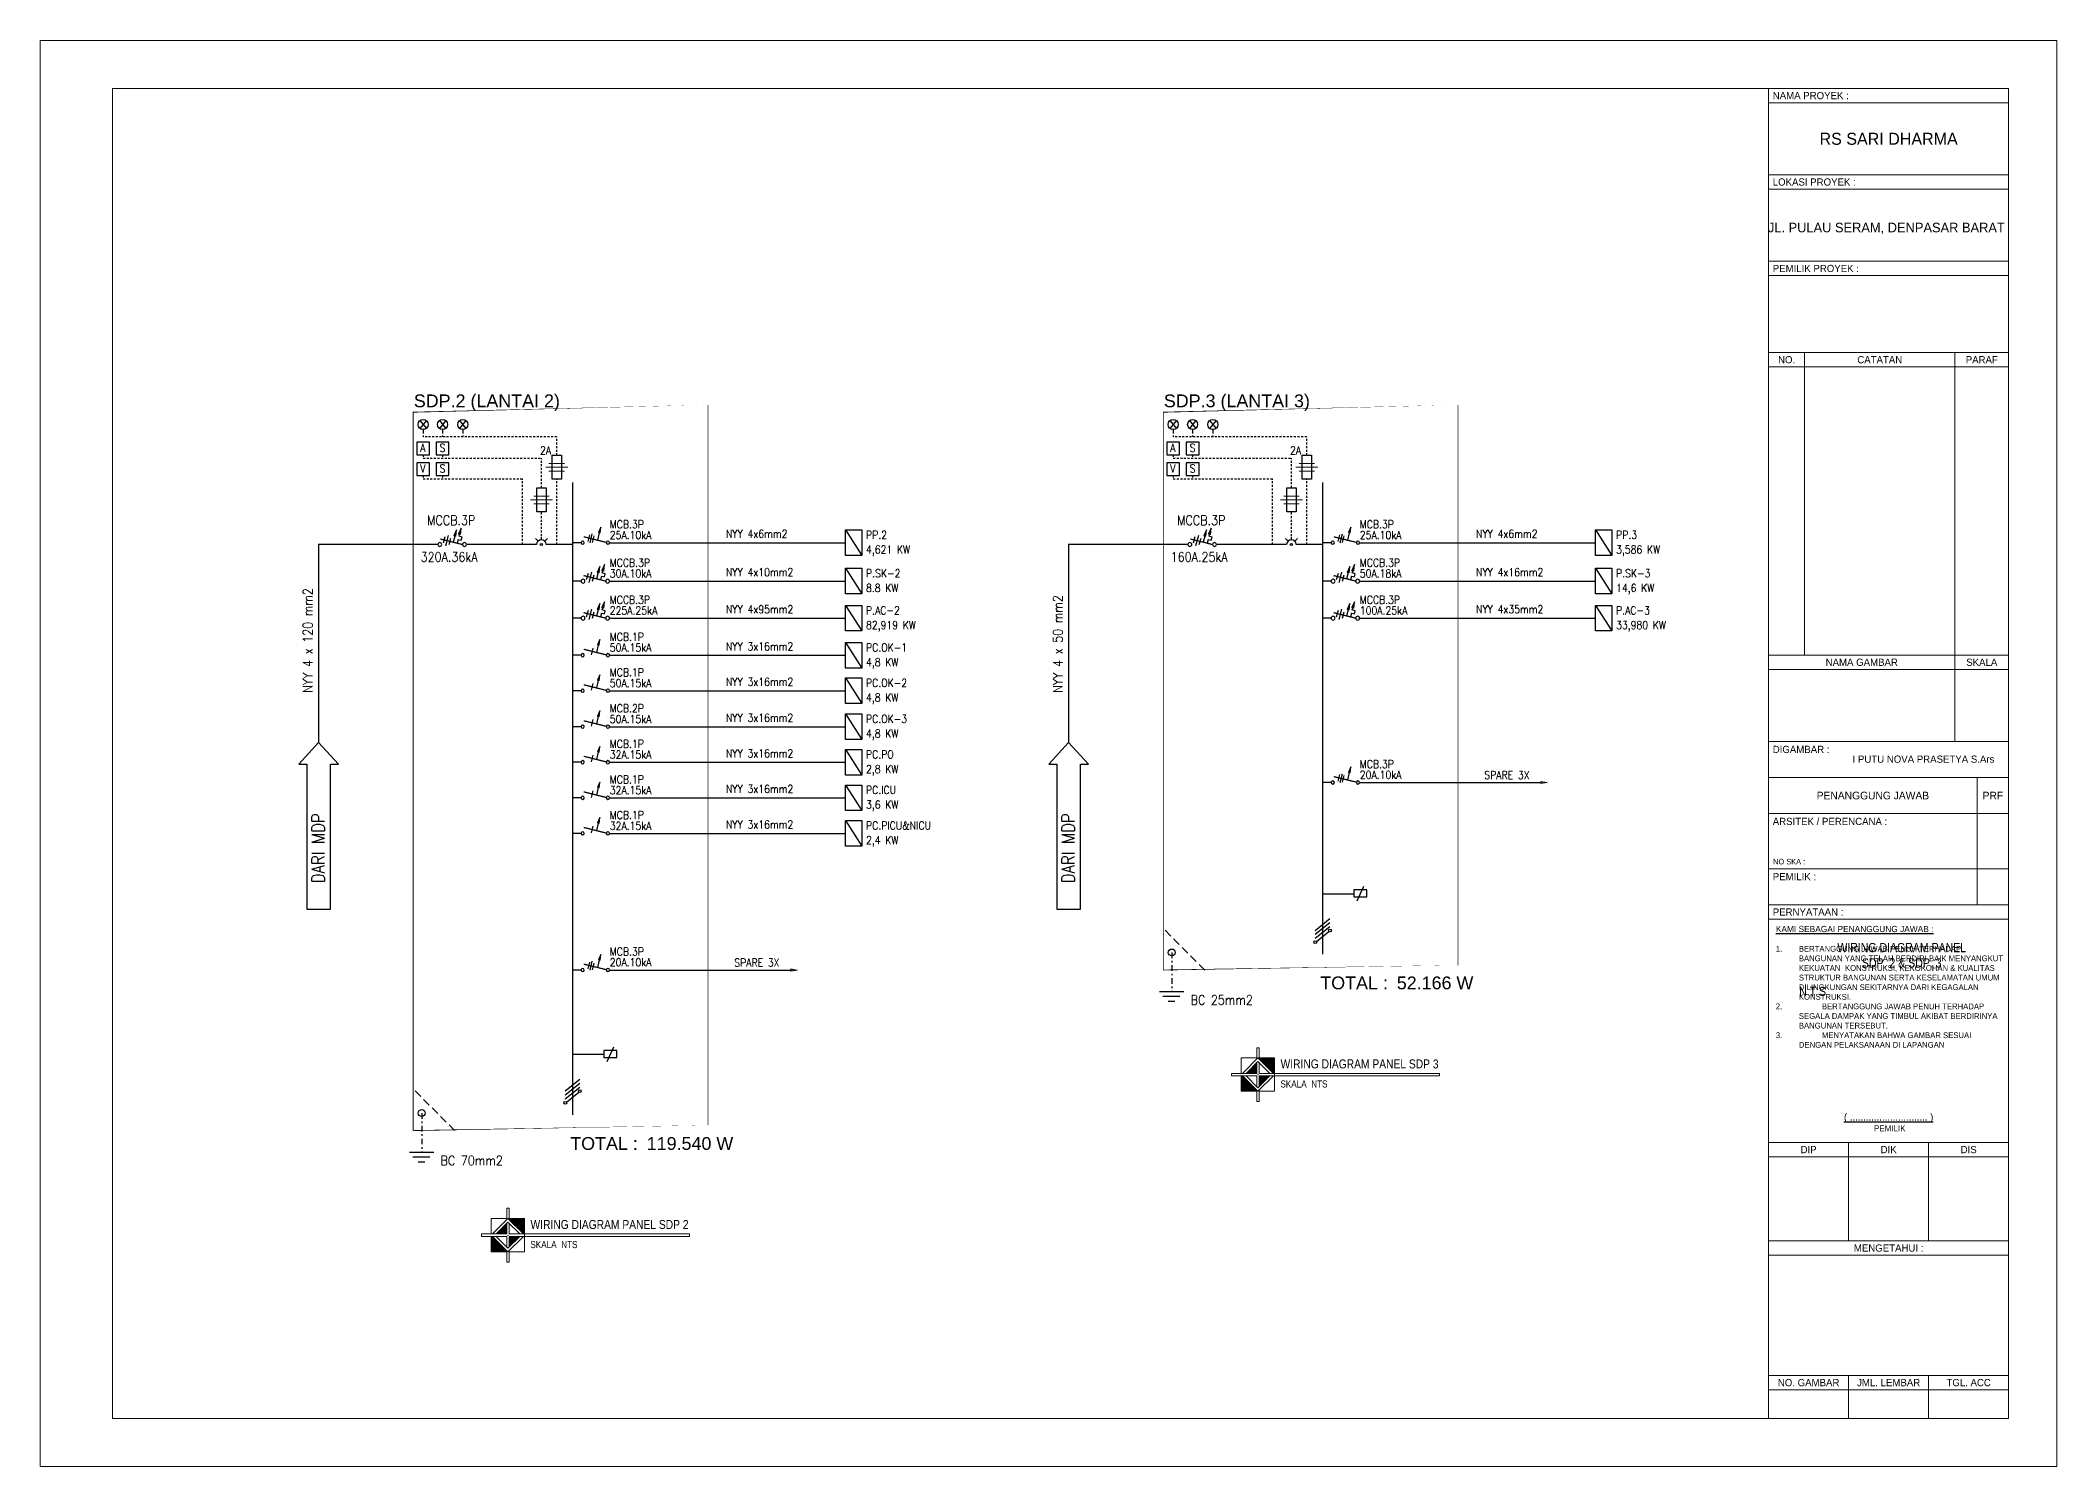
# Model space of a CAD drawing. Header units: inches. Extents: x 31310 to 32350, y 3900 to 5049.
# Drawn here: x 31558 to 31684, y 4256.7 to 4345.8 of the extents above; entities that cross this region are included whole.
import ezdxf
from ezdxf.enums import TextEntityAlignment as Align

# ---------------------------------------------------------------- set-up
doc = ezdxf.new("R2010")
doc.units = ezdxf.units.IN
doc.header["$MEASUREMENT"] = 0
doc.linetypes.add('DASHDOT', pattern=[1, 0.5, -0.25, 0, -0.25])
doc.linetypes.add('HIDDEN', pattern=[0.375, 0.25, -0.125])
for name, color, linetype in [('-EL_KB', 7, 'Continuous'), ('-KOP', 7, 'Continuous'), ('-LINE', 1, 'Continuous'), ('-TXT', 7, 'Continuous'), ('LL', 6, 'Continuous'), ('PP', 5, 'DASHDOT'), ('TEXTKOP', 7, 'Continuous'), ('WIRING', 4, 'Continuous')]:
    doc.layers.add(name, color=color, linetype=linetype)
doc.layers.add('-LAMP', color=7, linetype='Continuous', lineweight=18, true_color=0xff0a0a)
for name, color, linetype, lineweight in [('A-FURN-EQPM', 177, 'Continuous', 0), ('US 0 Elevation', 9, 'Continuous', 5), ('US 0 Sanitair', 9, 'Continuous', 0), ('US I. Text', 51, 'Continuous', 5), ('US-Elevation', 9, 'Continuous', 5), ('US-Text', 42, 'Continuous', 5)]:
    doc.layers.add(name, color=color, linetype=linetype, lineweight=lineweight)
doc.styles.add('1 100', font='GOTHIC.TTF')
doc.styles.add('1 200', font='GOTHIC.TTF', dxfattribs={"height": 300})
doc.styles.add('ARIAL', font='arial.ttf')
doc.styles.add('Arial Narrow', font='ARIALN.TTF')
doc.styles.add('patok', font='romans.shx', dxfattribs={"height": 3, "bigfont": 'bigfont.shx'})
doc.styles.add('TXT', font='romans.shx', dxfattribs={"width": 0.85, "height": 0.25})

# ---------------------------------------------------------------- blocks, each defined once
blk = doc.blocks.new('_ClosedBlank')
at = {"color": 0, "linetype": 'ByBlock', "lineweight": -2}
for p, q in [((-1, 0.1666666666666667), (0, 0)), ((-1, 0.1666666666666667), (-1, -0.1666666666666667)), ((0, 0), (-1, -0.1666666666666667))]:
    blk.add_line(p, q, dxfattribs=at)
blk = doc.blocks.new('-MCCB')
at = {"layer": 'WIRING', "color": 7}
for p, q in [((0.1356092005717642, 0.2325237684173089), (0.2287180560575166, 0.2581688094919627)), ((0.1627621788052807, 0.1339400804834554), (0.1356092005717642, 0.2325237684173374)), ((0.2558710342910899, 0.1595851215581945), (0.1627621788052807, 0.1339400804834554)), ((0.2287180560575734, 0.2581688094919627), (0.2112009480869688, 0.3217677668818908)), ((0.4901779306578646, 0.1903890111021553), (0.5461011873437087, -0.01265025913687623)), ((0.5634672426764382, 0.2784389369682572), (0.6512890203445636, -0.04041355313285067)), ((0.6715040857058057, 0.2403318083781869), (0.7274273423917066, 0.03729253813918376))]:
    blk.add_line(p, q, dxfattribs=at)
at = {"layer": 'WIRING', "const_width": 0.04}
blk.add_lwpolyline([(0.1209590534339782, -5.863441288056492e-08), (0.8127083604530867, 0.1730250195059284)], dxfattribs=at)
at = {"layer": 'WIRING', "color": 7}
for points in [[(0.2558710342910899, 0.1595851215581945), (0.2877988066064177, 0.04366569956025046)], [(0.3573163646873354, 0.2655668508658948), (0.4101051379276441, 0.07390787693046263)]]:
    blk.add_lwpolyline(points, dxfattribs=at)
at = {"layer": 'WIRING'}
for centre in [(0.06047952671701751, 0), (0.8279774787403085, 0)]:
    blk.add_circle(centre, 0.06047952671698908, dxfattribs=at)
at = {"layer": 'WIRING', "color": 7, "xscale": 0.1999999999999972, "yscale": 0.1999999999999972, "zscale": 0.1999999999999972, "rotation": 105.3991931955513}
for p in [(0.1580924397563308, 0.5145875955896599), (0.3042078563566974, 0.458386679573664)]:
    blk.add_blockref('_ClosedBlank', p, dxfattribs=at)
blk = doc.blocks.new('-mcb3p')
at = {"layer": '-LINE', "color": 7}
for p, q in [((0.4854291754968756, 0.0065036140720665), (0.4339398942654072, 0.2146165669544615)), ((0.556443396463088, -0.0037511651282216), (0.4873613513511473, 0.2754694426477613)), ((0.614483678495553, 0.0384330231119989), (0.5629943972640277, 0.2465459759943798))]:
    blk.add_line(p, q, dxfattribs=at)
at = {"layer": '-LINE', "color": 2, "const_width": 0.04}
blk.add_lwpolyline([(0.0489844262070633, 0.0101212605854286), (0.7551118374052522, 0.1848244319012551)], dxfattribs=at)
at = {"layer": '-LINE', "color": 7}
blk.add_lwpolyline([(0.2691838837449367, 0.310379343387396), (0.3264845244974168, 0.0787776339862632)], dxfattribs=at)
at = {"layer": '-LINE', "color": 2}
for centre in [(0, 0), (0.7870275468719683, 0)]:
    blk.add_circle(centre, 0.0500191356050195, dxfattribs=at)
at = {"layer": '-LINE', "color": 7, "xscale": 0.1800000000000017, "yscale": 0.1800000000000017, "zscale": 0.1800000000000017, "rotation": 103.8965061037899}
blk.add_blockref('_ClosedBlank', (0.2259534911505128, 0.4851109465853654), dxfattribs=at)
blk = doc.blocks.new('LEGENDA KOP')
at = {"layer": 'US I. Text', "lineweight": 13}
h = blk.add_hatch(color=256, dxfattribs=at)
h.paths.add_polyline_path([(-957.2609087559225, -871.1780649382335), (-957.2608851400357, -870.9049386085165), (-957.5340350856279, -871.1780413223468)])
h.paths.add_polyline_path([(-956.9229880293907, -871.2428941568144), (-957.1961143590987, -871.2428705409276), (-957.1961379749855, -871.5159968706163)])
for points in [[(-957.1960744150588, -870.7809031730734), (-957.196077216527, -870.8133031729533), (-956.8313413879573, -871.1781020808053), (-956.7989413880764, -871.1781048822735), (-956.7989070469729, -870.780937514177)], [(-957.6256817270646, -871.2428333983559), (-957.6580817269422, -871.2428305968876), (-957.6581160680457, -871.6399979649558), (-957.2609486999625, -871.6400323060594), (-957.2609458984942, -871.6076323061797)]]:
    blk.add_hatch(color=256, dxfattribs=at).paths.add_polyline_path(points)
for p, q in [((-957.2608772162871, -870.813297570017), (-957.2608516943094, -870.5181266038555)), ((-957.1960516945493, -870.5181322067918), (-957.2608516943094, -870.5181266038555)), ((-957.196077216527, -870.8133031729533), (-957.1960516945493, -870.5181322067918)), ((-957.6580761240058, -871.1780305971299), (-957.6580417829023, -870.7808632290335)), ((-957.260874414819, -870.7808975701371), (-957.6580417829023, -870.7808632290335)), ((-957.2609087559222, -871.1780649382335), (-957.2608851400357, -870.9049386085165)), ((-957.1961087561622, -871.1780705411697), (-957.1960851402756, -870.9049442114529)), ((-957.1960744150588, -870.7809031730734), (-956.7989070469729, -870.780937514177)), ((-956.7989413880764, -871.1781048822735), (-956.7989070469729, -870.780937514177)), ((-957.907451947765, -871.1780090348324), (-957.9074575507013, -871.2428090345901)), ((-957.9074575507013, -871.2428090345901), (-957.2609143588588, -871.2428649379913)), ((-957.907451947765, -871.1780090348324), (-957.2609087559225, -871.1780649382335)), ((-957.6580817269422, -871.2428305968876), (-957.6581160680457, -871.6399979649558)), ((-957.2609379747456, -871.51599126768), (-957.2609143588587, -871.2428649379913)), ((-957.1961379749855, -871.5159968706163), (-957.1961143590986, -871.2428705409279)), ((-957.1961143590988, -871.2428705409277), (-956.798944190467, -871.2429048822736)), ((-957.1961087561621, -871.1780705411699), (-956.7989385866082, -871.1780942154581)), ((-956.7989469910128, -871.2429048820312), (-956.7989813321163, -871.6400722500994)), ((-957.2609486999625, -871.6400323060594), (-957.6581160680457, -871.6399979649558)), ((-957.260971420472, -871.9028032723704), (-957.2609458984942, -871.6076323061797)), ((-957.1961714207118, -871.9028088753067), (-957.260971420472, -871.9028032723704)), ((-957.1961714207118, -871.9028088753067), (-957.1961458987341, -871.607637909116)), ((-957.1961487002022, -871.6400379089957), (-956.7989813321163, -871.6400722500994))]:
    blk.add_line(p, q, dxfattribs=at)
for points in [[(-957.6256761241282, -871.1780333985981), (-957.2284744149364, -870.7809003716053), (-956.8313413879573, -871.1781020808053)], [(-957.5340350856311, -871.1780413223468), (-957.228482338685, -870.8725414101054), (-956.9229824264569, -871.1780941570566)], [(-956.8313469908937, -871.242902080563), (-957.22854870008, -871.6400351075276), (-957.6256817270646, -871.2428333983559)], [(-956.9229880293933, -871.2428941568144), (-957.2285407763313, -871.5483940690275), (-957.5340406885675, -871.2428413221045)]]:
    blk.add_lwpolyline(points, dxfattribs=at)
at = {"layer": 'US I. Text'}
blk.add_point((-957.2285115575094, -871.2104677395664), dxfattribs=at)
blk = doc.blocks.new('fdgfdf')
at = {"layer": 'US 0 Elevation', "xscale": 1.307726022502848, "yscale": 1.307726022502848, "zscale": 1.307726022502848}
blk.add_blockref('LEGENDA KOP', (3728.322080173809, 1692.012611590371), dxfattribs=at)
blk = doc.blocks.new('erthrhhrthre')
for p, q in [((-229.5045153649271, 130.0427290878982), (-229.5045153649271, 40.9427290878985)), ((-103.5045153649271, 130.0427290880158), (-229.5045153649271, 130.0427290878982)), ((-103.5045153649271, 40.94272908721084), (-103.5045153649271, 130.0427290880158)), ((-121.5045153614346, 121.6427290893304), (-106.5045153649271, 121.6427290893304)), ((-121.5045153614346, 116.2427290896042), (-106.5045153649271, 116.2427290896042)), ((-121.5045153614346, 110.542729089878), (-106.5045153649271, 110.542729089878)), ((-121.5045153614346, 91.64163867518317), (-106.5045153649271, 91.64163867518317)), ((-121.5045153614346, 86.24163867545698), (-106.5045153649271, 86.24163867545698)), ((-121.5045153614346, 83.99163867597946), (-106.5045153649271, 83.99163867597946)), ((-121.5045153614346, 76.04163867755246), (-106.5045153649271, 76.04163867755246)), ((-121.5045153614346, 61.20042072786995), (-106.5045153649271, 61.20042072786995)), ((-121.5045153614346, 55.05042072919116), (-106.5045153649271, 55.05042072919116)), ((-121.5045153614346, 46.64272908801725), (-106.5045153649271, 46.64272908801725)), ((-229.5045153649271, 40.9427290878985), (-103.5045153649271, 40.94272908721084))]:
    blk.add_line(p, q)
at = {"color": 5}
for p, q in [((-225.0045153649271, 127.0427290882907), (-225.0045153649271, 43.9427290882907)), ((-106.5045153649271, 127.0427290890646), (-225.0045153649271, 127.0427290882907)), ((-121.5045153614346, 43.9427290882907), (-121.5045153614346, 127.0427290889808)), ((-106.5045153649271, 43.9427290882907), (-106.5045153649271, 127.0427290890646)), ((-225.0045153649271, 43.9427290882907), (-106.5045153649271, 43.9427290882907))]:
    blk.add_line(p, q, dxfattribs=at)
at = {"ltscale": 8}
for p, q in [((-121.5045153614346, 126.1427290893304), (-106.5045153649271, 126.1427290893304)), ((-121.5045153614346, 120.7427290896042), (-106.5045153649271, 120.7427290896042)), ((-121.5045153614346, 115.342729089878), (-106.5045153649271, 115.342729089878)), ((-121.5045153614346, 109.6427290901515), (-106.5045153649271, 109.6427290901515)), ((-119.2545153619599, 91.64163867518317), (-119.2545153619599, 110.542729089878)), ((-109.8633983836198, 86.24163867545698), (-109.8633983836198, 110.542729089878)), ((-121.5045153614346, 90.74163867545698), (-106.5045153649271, 90.74163867545698)), ((-108.4729118032146, 83.99163867597946), (-108.4729118032146, 76.04163867755246)), ((-121.5045153614346, 81.74163867650506), (-106.5045153649271, 81.74163867650506)), ((-121.5045153614346, 78.29163867702718), (-106.5045153649271, 78.29163867702718)), ((-121.5045153614346, 75.14163867782626), (-106.5045153649271, 75.14163867782626)), ((-116.5045153625988, 61.20042072786995), (-116.5045153625988, 55.05042072919116)), ((-111.5045153637629, 61.20042072786995), (-111.5045153637629, 55.05042072919116)), ((-121.5045153614346, 60.30042072814098), (-106.5045153649271, 60.30042072814098)), ((-121.5045153614346, 54.15042072946497), (-106.5045153649271, 54.15042072946497)), ((-121.5045153614346, 45.7427290882907), (-106.5045153649271, 45.7427290882907))]:
    blk.add_line(p, q, dxfattribs=at)
at = {"ltscale": 5}
for p, q in [((-116.5045153625988, 43.9427290882907), (-116.5045153625988, 46.64272908801725)), ((-111.5045153637629, 43.9427290882907), (-111.5045153637629, 46.64272908801725))]:
    blk.add_line(p, q, dxfattribs=at)
at = {"layer": 'A-FURN-EQPM', "color": 0, "linetype": 'ByBlock', "lineweight": -2, "ltscale": 0.25}
blk.add_lwpolyline([(-229.5045153649271, 40.94272908721084), (-103.5045153649271, 40.94272908721084), (-103.5045153649271, 130.0427290872108), (-229.5045153649271, 130.0427290872108)], close=True, dxfattribs=at)
at = {"layer": 'TEXTKOP', "style": '1 100'}
for s, height, p in [('NAMA PROYEK :', 0.45, (-121.2465096561468, 126.5927290891568)), ('LOKASI PROYEK :', 0.45, (-121.2465096561468, 121.1927290894673)), ('PEMILIK PROYEK :', 0.45, (-121.2465096561468, 115.7927290897411)), ('DIGAMBAR :', 0.45, (-121.2465096561468, 85.74975166173476)), ('I PUTU NOVA PRASETYA S.Ars', 0.45, (-116.2578214303244, 85.14038388329651)), ('ARSITEK / PERENCANA :', 0.45, (-121.2465096561468, 81.2497516627825)), ('NO SKA :', 0.3461538461538461, (-121.225237962894, 78.73860255464132)), ('PEMILIK :', 0.45, (-121.2465096561468, 77.79975166330533)), ('PERNYATAAN :', 0.45, (-121.2465096561468, 75.59163867768936))]:
    blk.add_text(s, height=height, dxfattribs=at).set_placement(p, align=Align.MIDDLE_LEFT)
at = {"layer": 'TEXTKOP', "style": '1 100', "oblique": 1.6658674e-09}
for s, height, p in [('RS SARI DHARMA', 0.7499999999999999, (-114.0045153631777, 123.8927290893304)), ('JL. PULAU SERAM, DENPASAR BARAT ', 0.6, (-114.037341702639, 118.3489678990417))]:
    blk.add_text(s, height=height, rotation=359.9914844635406, dxfattribs=at).set_placement(p, align=Align.MIDDLE_CENTER)
at = {"layer": 'TEXTKOP', "style": '1 100'}
for s, height, p in [('NO.', 0.45, (-120.379515361697, 110.0927290900149)), ('CATATAN', 0.45, (-114.5589568727896, 110.0927290900149)), ('PARAF', 0.45, (-108.1839568742762, 110.0927290900149)), ('NAMA GAMBAR', 0.45, (-115.6839568725272, 91.19163867532006)), ('SKALA', 0.45, (-108.1839568742762, 91.19163867532006)), ('PENANGGUNG JAWAB', 0.48, (-114.9887135823246, 82.86663867624208)), ('PRF', 0.48, (-107.4887135840736, 82.86663867624208)), ('MENGETAHUI :', 0.45, (-114.0045153631836, 54.60042072932805)), ('NO. GAMBAR', 0.45, (-119.0045153620194, 46.19272908815415)), ('JML. LEMBAR', 0.45, (-114.0045153631836, 46.19272908815415)), ('TGL. ACC', 0.45, (-109.0045153643478, 46.19272908815415))]:
    blk.add_text(s, height=height, dxfattribs=at).set_placement(p, align=Align.MIDDLE_CENTER)
for s, p in [('DIP', (-119.0045153620194, 60.75042072800406)), ('DIK', (-114.0045153631836, 60.75042072800406)), ('DIS', (-109.0045153643478, 60.75042072800406))]:
    blk.add_text(s, height=0.45, dxfattribs=at).set_placement(p, align=Align.MIDDLE)
at = {"layer": 'TEXTKOP', "ltscale": 5, "style": '1 200'}
for s, insert, char_height, width, attachment_point in [('{\\H1.083x;\\LKAMI SEBAGAI PENANGGUNG JAWAB :\\P\\H0.9234x;\\P\\pxt4;}1. ^IBERTANGGUNG JAWAB PENUH TERHADAP  ^I^IBANGUNAN YANG TELAH BERDIRI BAIK MENYANGKUT ^IKEKUATAN ^IKONSTRUKSI, KEKOKOHAN & KUALITAS ^ISTRUKTUR BANGUNAN SERTA KESELAMATAN UMUM ^IDILINGKUNGAN SEKITARNYA DARI KEGAGALAN ^IKONSTRUKSI.\\P\\pi-4,l4,t8;2.^IBERTANGGUNG JAWAB PENUH TERHADAP SEGALA DAMPAK YANG TIMBUL AKIBAT BERDIRINYA BANGUNAN TERSEBUT.\\P3.^IMENYATAKAN BAHWA GAMBAR SESUAI DENGAN PELAKSANAAN DI LAPANGAN', (-121.0545153615408, 74.72491535187186), 0.36, 14.23509566162084, 1), ('{\\L( ............................. )\\P\\H0.8333x;\\l PEMILIK}', (-114.0045153631777, 63.01325457758223), 0.45, 14.99999999650754, 2)]:
    blk.add_mtext(s, dxfattribs=dict(at, insert=insert, char_height=char_height, width=width, attachment_point=attachment_point))
blk = doc.blocks.new('-mcb1p')
at = {"layer": '-LINE', "color": 7}
blk.add_line((0.5162928640602118, 0.01413960749903254), (0.4648035828287433, 0.2222525603814276), dxfattribs=at)
at = {"layer": '-LINE', "color": 2, "const_width": 0.04}
blk.add_lwpolyline([(0.04898442620706334, 0.01012126058542862), (0.7551118374052521, 0.1848244319012551)], dxfattribs=at)
at = {"layer": '-LINE', "color": 7}
blk.add_lwpolyline([(0.3000475723082729, 0.3180153368143621), (0.357348213060753, 0.08641362741322922)], dxfattribs=at)
at = {"layer": '-LINE', "color": 2}
for centre in [(0, 0), (0.7870275468719683, 0)]:
    blk.add_circle(centre, 0.05001913560501947, dxfattribs=at)
at = {"layer": '-LINE', "color": 7, "xscale": 0.1800000000000017, "yscale": 0.1800000000000017, "zscale": 0.1800000000000017, "rotation": 103.89650610379}
blk.add_blockref('_ClosedBlank', (0.256817179713849, 0.4927469400123314), dxfattribs=at)

msp = doc.modelspace()

# ---------------------------------------------------------------- linework, layer by layer
at = {"layer": '-EL_KB'}
for p, q in [((31640.68696053982, 4292.915588555041), (31640.26696053999, 4291.995588555043)), ((31638.13174503105, 4292.464026481392), (31640.07461488605, 4292.464026481392)), ((31593.81770566086, 4282.883680207307), (31593.39770566103, 4281.963680207309)), ((31591.26249015209, 4282.432118133658), (31593.20536000709, 4282.432118133658))]:
    msp.add_line(p, q, dxfattribs=at)
at = {"layer": '-EL_KB', "elevation": -2.65251248521281e-10}
for points in [[(31640.88599105668, 4292.261067749503), (31640.88602276747, 4292.710398900275), (31640.07418783991, 4292.710398900275), (31640.07415612885, 4292.261067749503)], [(31594.01673617772, 4282.22915940177), (31594.0167678885, 4282.678490552542), (31593.20493296095, 4282.678490552542), (31593.20490124988, 4282.22915940177)]]:
    msp.add_lwpolyline(points, close=True, dxfattribs=at)
at = {"layer": '-LAMP', "color": 7}
for p, q in [((31589.78629399522, 4319.337909473841), (31590.74739075948, 4319.337909473781)), ((31636.65554887415, 4319.337909473841), (31637.61664563841, 4319.337909473781)), ((31589.58034468817, 4319.099123647216), (31590.95334006578, 4319.099123647275)), ((31589.78629399522, 4318.860337820712), (31590.74739075948, 4318.860337820774)), ((31636.4495995671, 4319.099123647216), (31637.82259494471, 4319.099123647275)), ((31636.65554887415, 4318.860337820712), (31637.61664563841, 4318.860337820774)), ((31588.62521594961, 4317.063203085783), (31589.99821132713, 4317.063203085845)), ((31588.83116525656, 4317.301988912408), (31589.79226202082, 4317.301988912346)), ((31588.83116525656, 4316.824417259339), (31589.79226202082, 4316.8244172594)), ((31635.49447082854, 4317.063203085783), (31636.86746620605, 4317.063203085845)), ((31635.70042013549, 4317.301988912408), (31636.66151689975, 4317.301988912346)), ((31635.70042013549, 4316.824417259339), (31636.66151689975, 4316.8244172594))]:
    msp.add_line(p, q, dxfattribs=at)
at = {"layer": '-LINE', "color": 8}
for p, q in [((31581.71741103942, 4322.01399275619), (31582.1214711874, 4321.534111868088)), ((31582.1214711874, 4322.01399275619), (31581.71741103942, 4321.534111868088)), ((31583.33917343814, 4322.01399275619), (31582.93511328988, 4321.534111868088)), ((31582.93511328988, 4322.01399275619), (31583.33917343814, 4321.534111868088)), ((31584.19472450216, 4322.01399275619), (31584.59878465033, 4321.534111868088)), ((31584.59878465033, 4322.01399275619), (31584.19472450216, 4321.534111868088)), ((31628.58666591835, 4322.01399275619), (31628.99072606633, 4321.534111868088)), ((31628.99072606633, 4322.01399275619), (31628.58666591835, 4321.534111868088)), ((31630.20842831707, 4322.01399275619), (31629.80436816881, 4321.534111868088)), ((31629.80436816881, 4322.01399275619), (31630.20842831707, 4321.534111868088)), ((31631.06397938109, 4322.01399275619), (31631.46803952926, 4321.534111868088)), ((31631.46803952926, 4322.01399275619), (31631.06397938109, 4321.534111868088))]:
    msp.add_line(p, q, dxfattribs=at)
at = {"layer": '-LINE', "color": 7, "linetype": 'HIDDEN'}
for p, q in [((31581.91944111327, 4321.460384386663), (31581.91944111327, 4320.995511224035)), ((31583.13714336401, 4321.460384386663), (31583.13714336401, 4320.995511224035)), ((31584.3967545762, 4321.460384386663), (31584.3967545762, 4320.995511224035)), ((31628.7886959922, 4321.460384386663), (31628.7886959922, 4320.995511224035)), ((31630.00639824294, 4321.460384386663), (31630.00639824294, 4320.995511224035)), ((31631.26600945512, 4321.460384386663), (31631.26600945512, 4320.995511224035))]:
    msp.add_line(p, q, dxfattribs=at)
at = {"layer": '-LINE', "color": 7, "linetype": 'HIDDEN', "ltscale": 0.5}
for p, q in [((31590.26684237721, 4320.995511224035), (31581.91944111327, 4320.995511224035)), ((31590.26684237721, 4319.849419588687), (31590.26684237702, 4320.995511223977)), ((31637.13609725614, 4320.995511224035), (31628.7886959922, 4320.995511224035)), ((31637.13609725614, 4319.849419588687), (31637.13609725595, 4320.995511223977)), ((31581.91944111327, 4319.872857413475), (31581.91944111327, 4319.676359697107)), ((31581.91944111327, 4319.676359697107), (31589.31171363855, 4319.676359697049)), ((31583.13714336401, 4319.872857413475), (31583.13714336401, 4319.676359697107)), ((31589.31171363855, 4317.813499027316), (31589.31171363855, 4319.676359697049)), ((31628.7886959922, 4319.872857413475), (31628.7886959922, 4319.676359697107)), ((31628.7886959922, 4319.676359697107), (31636.18096851748, 4319.676359697049)), ((31630.00639824294, 4319.872857413475), (31630.00639824294, 4319.676359697107)), ((31636.18096851748, 4317.813499027316), (31636.18096851748, 4319.676359697049)), ((31581.91944111327, 4318.585800736966), (31581.91944111327, 4318.389303020542)), ((31581.91944111327, 4318.389303020542), (31588.12118173151, 4318.389303020542)), ((31583.13714336401, 4318.585800736966), (31583.13714336401, 4318.389303020542)), ((31588.12118173151, 4314.276986583294), (31588.12118173151, 4318.38930302048)), ((31590.26684237749, 4314.276986583294), (31590.26684237721, 4318.348827705924)), ((31628.7886959922, 4318.585800736966), (31628.7886959922, 4318.389303020542)), ((31628.7886959922, 4318.389303020542), (31634.99043661044, 4318.389303020542)), ((31630.00639824294, 4318.585800736966), (31630.00639824294, 4318.389303020542)), ((31634.99043661044, 4314.276986583294), (31634.99043661044, 4318.38930302048)), ((31637.13609725642, 4314.276986583294), (31637.13609725614, 4318.348827705924)), ((31589.31171363883, 4314.575686607901), (31589.31171363883, 4316.312907144491)), ((31636.18096851776, 4314.575686607901), (31636.18096851776, 4316.312907144491))]:
    msp.add_line(p, q, dxfattribs=at)
at = {"layer": '-LINE'}
for p, q in [((31582.84503314926, 4314.276986583356), (31575.38912487172, 4314.276986583294)), ((31575.38912487172, 4314.276986583414), (31575.389124872, 4301.906695582871)), ((31589.01301361418, 4314.276986583178), (31584.62194716029, 4314.276986583356)), ((31589.10050082591, 4314.488199396435), (31588.93670443755, 4314.651995785001)), ((31589.31171363883, 4314.575686607901), (31589.31171363902, 4314.736478232864)), ((31589.52292645101, 4314.488199396794), (31589.68672283918, 4314.651995785658)), ((31591.26249015212, 4314.276986583294), (31589.61041366339, 4314.276986583294)), ((31591.79330446676, 4314.39003616238), (31591.26249015212, 4314.39003616238)), ((31593.57021847779, 4314.39003616238), (31608.30614438869, 4314.39003616238)), ((31629.71428802819, 4314.276986583356), (31622.25837975065, 4314.276986583294)), ((31622.25837975065, 4314.276986583414), (31622.25837975093, 4301.906695582871)), ((31635.88226849311, 4314.276986583178), (31631.49120203922, 4314.276986583356)), ((31635.96975570484, 4314.488199396435), (31635.80595931648, 4314.651995785001)), ((31636.18096851776, 4314.575686607901), (31636.18096851795, 4314.736478232864)), ((31636.39218132994, 4314.488199396794), (31636.55597771811, 4314.651995785658)), ((31638.13174503105, 4314.276986583294), (31636.47966854232, 4314.276986583294)), ((31638.66255934569, 4314.39003616238), (31638.13174503105, 4314.39003616238)), ((31640.43947335672, 4314.39003616238), (31655.17539926762, 4314.39003616238)), ((31591.79330446648, 4311.990036162439), (31591.26249015212, 4311.990036162439)), ((31593.57021847751, 4311.9900361625), (31608.30614438851, 4311.9900361625)), ((31638.66255934541, 4311.990036162439), (31638.13174503105, 4311.990036162439)), ((31640.43947335644, 4311.9900361625), (31655.17539926744, 4311.9900361625)), ((31591.79330446648, 4309.673769528692), (31591.26249015212, 4309.673769528692)), ((31593.57021847751, 4309.67376952875), (31608.30614438851, 4309.67376952875)), ((31638.66255934541, 4309.673769528692), (31638.13174503105, 4309.673769528692)), ((31640.43947335644, 4309.67376952875), (31655.17539926744, 4309.67376952875)), ((31591.79330446642, 4307.357502895), (31591.26249015206, 4307.357502895)), ((31593.57021847718, 4307.357502895), (31608.30614438817, 4307.357502895)), ((31591.79330446642, 4305.141561394694), (31591.26249015206, 4305.141561394694)), ((31593.57021847718, 4305.141561394694), (31608.30614438817, 4305.141561394694)), ((31591.79330446642, 4302.894775232259), (31591.26249015206, 4302.894775232259)), ((31593.57021847718, 4302.894775232259), (31608.30614438817, 4302.894775232259)), ((31591.79330446642, 4300.672670445269), (31591.26249015206, 4300.672670445269)), ((31593.57021847718, 4300.672670445269), (31608.30614438817, 4300.672670445269)), ((31638.66255934569, 4299.410102369102), (31638.13174503105, 4299.410102369102)), ((31640.43946568989, 4299.410102368925), (31651.7581069333, 4299.410102368925)), ((31591.79330446642, 4298.450565658278), (31591.26249015206, 4298.450565658278)), ((31593.57021847718, 4298.450565658278), (31608.30614438817, 4298.450565658278)), ((31591.79330446642, 4296.228460871287), (31591.26249015206, 4296.228460871287)), ((31593.57021847718, 4296.228460871287), (31608.30614438817, 4296.228460871287)), ((31591.79330446674, 4287.696649093927), (31591.26249015211, 4287.696649093927)), ((31593.57021081094, 4287.69664909375), (31604.88885205436, 4287.69664909375))]:
    msp.add_line(p, q, dxfattribs=at)
at = {"layer": '-LINE', "color": 7}
for p, q in [((31637.67398593514, 4290.175202310564), (31638.5895041265, 4290.905071992818)), ((31637.67398593514, 4289.926454720502), (31638.5895041265, 4290.656324402873)), ((31637.67398593514, 4289.677707130553), (31638.5895041265, 4290.407576812928)), ((31637.74119808333, 4289.482542429154), (31638.52229197877, 4290.105246334437)), ((31627.9352642138, 4286.350410135334), (31629.46606731103, 4286.350410135334)), ((31628.14732177588, 4286.056125503364), (31629.2027505631, 4286.056125503364)), ((31628.48230569935, 4285.753503976586), (31628.89529943387, 4285.753503976586)), ((31590.80473105618, 4280.14329396283), (31591.72024924754, 4280.873163645085)), ((31590.80473105618, 4279.894546372769), (31591.72024924754, 4280.62441605514)), ((31590.80473105618, 4279.64579878282), (31591.72024924754, 4280.375668465194)), ((31590.87194320437, 4279.450634081421), (31591.65303709981, 4280.073337986703)), ((31581.06600933484, 4276.3185017876), (31582.59681243206, 4276.3185017876)), ((31581.27806689692, 4276.024217155631), (31582.33349568414, 4276.024217155631)), ((31581.61305082039, 4275.721595628853), (31582.02604455491, 4275.721595628853))]:
    msp.add_line(p, q, dxfattribs=at)
at = {"layer": '-LINE', "color": 7, "linetype": 'HIDDEN', "ltscale": 2}
for p, q in [((31630.76095105926, 4287.696649093812), (31628.171832067, 4290.293814159873)), ((31583.8916961803, 4277.664740746079), (31581.30257718804, 4280.26190581214))]:
    msp.add_line(p, q, dxfattribs=at)
at = {"layer": '-LINE', "color": 7, "linetype": 'DASHDOT', "ltscale": 0.7}
for p, q in [((31628.70066576241, 4288.791358773355), (31628.7006657626, 4286.350410135334)), ((31581.83141088345, 4278.759450425621), (31581.83141088363, 4276.3185017876))]:
    msp.add_line(p, q, dxfattribs=at)
at = {"layer": '-LINE', "elevation": -2.65251248521281e-10}
for points in [[(31581.51944111346, 4319.872857413475), (31582.31944111327, 4319.872857413475), (31582.31944111327, 4320.672857413532), (31581.51944111346, 4320.672857413532)], [(31582.7371433642, 4319.872857413475), (31583.53714336401, 4319.872857413475), (31583.53714336401, 4320.672857413532), (31582.7371433642, 4320.672857413532)], [(31628.38869599239, 4319.872857413475), (31629.1886959922, 4319.872857413475), (31629.1886959922, 4320.672857413532), (31628.38869599239, 4320.672857413532)], [(31629.60639824313, 4319.872857413475), (31630.40639824294, 4319.872857413475), (31630.40639824294, 4320.672857413532), (31629.60639824313, 4320.672857413532)], [(31581.51944111346, 4318.585800736966), (31582.31944111327, 4318.585800736966), (31582.31944111327, 4319.385800737027), (31581.51944111346, 4319.385800737027)], [(31582.7371433642, 4318.585800736966), (31583.53714336401, 4318.585800736966), (31583.53714336401, 4319.385800737027), (31582.7371433642, 4319.385800737027)], [(31589.97481166648, 4319.849419588687), (31590.55887308812, 4319.849419588687), (31590.55887308812, 4318.348827705924), (31589.97481166648, 4318.348827705924)], [(31628.38869599239, 4318.585800736966), (31629.1886959922, 4318.585800736966), (31629.1886959922, 4319.385800737027), (31628.38869599239, 4319.385800737027)], [(31629.60639824313, 4318.585800736966), (31630.40639824294, 4318.585800736966), (31630.40639824294, 4319.385800737027), (31629.60639824313, 4319.385800737027)], [(31636.84406654541, 4319.849419588687), (31637.42812796705, 4319.849419588687), (31637.42812796705, 4318.348827705924), (31636.84406654541, 4318.348827705924)], [(31589.01968292792, 4317.813499027316), (31589.60374434946, 4317.813499027316), (31589.60374434946, 4316.312907144491), (31589.01968292792, 4316.312907144491)], [(31635.88893780685, 4317.813499027316), (31636.47299922839, 4317.813499027316), (31636.47299922839, 4316.312907144491), (31635.88893780685, 4316.312907144491)]]:
    msp.add_lwpolyline(points, close=True, dxfattribs=at)
at = {"layer": '-LINE'}
for centre in [(31581.91944111327, 4321.774052312197), (31583.13714336401, 4321.774052312197), (31584.3967545762, 4321.774052312197), (31628.7886959922, 4321.774052312197), (31630.00639824294, 4321.774052312197), (31631.26600945512, 4321.774052312197)]:
    msp.add_circle(centre, 0.3136679255496801, dxfattribs=at)
at = {"layer": '-LINE', "color": 7}
for centre in [(31637.67398593514, 4289.428959540608), (31638.5895041265, 4290.158829222921), (31590.80473105618, 4279.397051192875), (31591.72024924754, 4280.126920875187)]:
    msp.add_circle(centre, 0.08595695889476929, dxfattribs=at)
at = {"layer": '-LINE', "color": 7, "linetype": 'Continuous', "ltscale": 0.7}
for centre in [(31628.70066576241, 4288.791358773355), (31581.83141088345, 4278.759450425621)]:
    msp.add_circle(centre, 0.2147472587530501, dxfattribs=at)
at = {"layer": '-LINE'}
for centre in [(31589.31171363883, 4314.276986583294), (31636.18096851776, 4314.276986583294)]:
    msp.add_arc(centre, 0.29870002460666, 0, 180, dxfattribs=at)
at = {"layer": 'LL', "linetype": 'Continuous', "elevation": -2.65251248521281e-10}
for points in [[(31575.389124872, 4301.906695582871), (31574.14504892567, 4300.550392744901), (31574.6451075149, 4300.550392744901), (31574.64510751583, 4291.503320749942), (31576.13314223031, 4291.503308993702), (31576.13314222938, 4300.550392744901), (31576.63320081786, 4300.550392744901), (31575.389124872, 4301.906695582871)], [(31622.25837975093, 4301.906695582871), (31621.0143038046, 4300.550392744901), (31621.51436239383, 4300.550392744901), (31621.51436239476, 4291.503320749942), (31623.00239710924, 4291.503308993702), (31623.00239710831, 4300.550392744901), (31623.50245569679, 4300.550392744901), (31622.25837975093, 4301.906695582871)]]:
    msp.add_lwpolyline(points, dxfattribs=at)
at = {"layer": 'PP', "color": 4, "ltscale": 2, "const_width": 0.0526437789599766, "elevation": -2.65251248521281e-10}
for points in [[(31581.30257718807, 4322.542789371078), (31599.72198604394, 4322.542789371017), (31599.72198604372, 4277.664740746017), (31581.30257718804, 4277.664740746079)], [(31628.171832067, 4322.542789371078), (31646.59124092287, 4322.542789371017), (31646.59124092268, 4287.69664909375), (31628.171832067, 4287.696649093812)]]:
    msp.add_lwpolyline(points, close=True, dxfattribs=at)
at = {"layer": 'US-Text', "elevation": -5.299796157487435e-10}
for points in [[(31635.13262030524, 4281.240915158663), (31645.43120534797, 4281.24104163811), (31645.43119174982, 4281.083774730241), (31635.13260670691, 4281.083648251211)], [(31588.26336542628, 4271.20900681093), (31598.56195046901, 4271.209133290376), (31598.56193687086, 4271.051866382508), (31588.26335182794, 4271.051739903478)]]:
    msp.add_lwpolyline(points, close=True, dxfattribs=at)
at = {"layer": 'WIRING'}
for p, q in [((31608.30614438869, 4315.189189251189), (31609.33157604814, 4313.590883073632)), ((31655.17539926762, 4315.189189251189), (31656.20083092707, 4313.590883073632)), ((31608.30614438851, 4312.789189251247), (31609.33157604795, 4311.19088307375)), ((31655.17539926744, 4312.789189251247), (31656.20083092688, 4311.19088307375)), ((31608.30614438851, 4310.472922617499), (31609.33157604795, 4308.874616440004)), ((31655.17539926744, 4310.472922617499), (31656.20083092688, 4308.874616440004)), ((31608.30614438817, 4308.156655983748), (31609.33157604761, 4306.558349806253)), ((31608.30614438817, 4305.940714483443), (31609.33157604761, 4304.342408305887)), ((31608.30614438817, 4303.693928321005), (31609.33157604761, 4302.095622143449)), ((31608.30614438817, 4301.471823534075), (31609.33157604761, 4299.873517356518)), ((31608.30614438817, 4299.249718747084), (31609.33157604761, 4297.651412569528)), ((31608.30614438817, 4297.027613960094), (31609.33157604761, 4295.429307782537))]:
    msp.add_line(p, q, dxfattribs=at)
at = {"layer": 'WIRING', "const_width": 0.08000000000000002, "elevation": -2.65251248521281e-10}
for points in [[(31591.26249015212, 4318.154285210076), (31591.26249015209, 4278.649079569814)], [(31638.13174503105, 4318.154285210076), (31638.13174503105, 4288.680987917547)]]:
    msp.add_lwpolyline(points, dxfattribs=at)
at = {"layer": 'WIRING', "elevation": -2.65251248521281e-10}
for points in [[(31608.30614438869, 4315.189189251189), (31609.33157604814, 4315.189189251189), (31609.33157604814, 4313.590883073632), (31608.30614438869, 4313.590883073632)], [(31655.17539926762, 4315.189189251189), (31656.20083092707, 4315.189189251189), (31656.20083092707, 4313.590883073632), (31655.17539926762, 4313.590883073632)], [(31608.30614438851, 4312.789189251247), (31609.33157604795, 4312.789189251247), (31609.33157604795, 4311.19088307375), (31608.30614438851, 4311.19088307375)], [(31655.17539926744, 4312.789189251247), (31656.20083092688, 4312.789189251247), (31656.20083092688, 4311.19088307375), (31655.17539926744, 4311.19088307375)], [(31608.30614438851, 4310.472922617499), (31609.33157604795, 4310.472922617499), (31609.33157604795, 4308.874616440004), (31608.30614438851, 4308.874616440004)], [(31655.17539926744, 4310.472922617499), (31656.20083092688, 4310.472922617499), (31656.20083092688, 4308.874616440004), (31655.17539926744, 4308.874616440004)], [(31608.30614438817, 4308.156655983748), (31609.33157604761, 4308.156655983748), (31609.33157604761, 4306.558349806253), (31608.30614438817, 4306.558349806253)], [(31608.30614438817, 4305.940714483443), (31609.33157604761, 4305.940714483443), (31609.33157604761, 4304.342408305887), (31608.30614438817, 4304.342408305887)], [(31608.30614438817, 4303.693928321005), (31609.33157604761, 4303.693928321005), (31609.33157604761, 4302.095622143449), (31608.30614438817, 4302.095622143449)], [(31608.30614438817, 4301.471823534075), (31609.33157604761, 4301.471823534075), (31609.33157604761, 4299.873517356518), (31608.30614438817, 4299.873517356518)], [(31608.30614438817, 4299.249718747084), (31609.33157604761, 4299.249718747084), (31609.33157604761, 4297.651412569528), (31608.30614438817, 4297.651412569528)], [(31608.30614438817, 4297.027613960094), (31609.33157604761, 4297.027613960094), (31609.33157604761, 4295.429307782537), (31608.30614438817, 4295.429307782537)]]:
    msp.add_lwpolyline(points, close=True, dxfattribs=at)
at = {"layer": 'WIRING'}
for centre in [(31589.31171363883, 4314.276986583294), (31636.18096851776, 4314.276986583294)]:
    msp.add_circle(centre, 0.06819498364347965, dxfattribs=at)

# ---------------------------------------------------------------- block references
at = {"layer": '-LINE'}
for name, p, xscale, yscale, zscale in [('-mcb3p', (31593.4673978315, 4314.390036162438), -2, 2, 2), ('-mcb3p', (31640.33665271043, 4314.390036162438), -2, 2, 2), ('-mcb3p', (31640.33665271089, 4299.410102369102), -2, 2, 2), ('_ClosedBlank', (31652.15810693358, 4299.410102368925), 0.3999999999068677, 0.3999999999068677, 0.3999999999068677), ('-mcb3p', (31593.46739783195, 4287.696649093927), -2, 2, 2), ('_ClosedBlank', (31605.28885205463, 4287.69664909375), 0.3999999999068677, 0.3999999999068677, 0.3999999999068677)]:
    msp.add_blockref(name, p, dxfattribs=dict(at, xscale=xscale, yscale=yscale, zscale=zscale))
at = {"layer": '-LINE', "xscale": -2, "yscale": 2, "zscale": 2, "rotation": 3.33505223437669e-08}
for p in [(31593.46731796736, 4307.36149887419), (31593.46731796736, 4305.145557373884), (31593.46731796736, 4302.898771211449), (31593.46731796736, 4300.676666424517), (31593.46731796736, 4298.454561637526), (31593.46731796736, 4296.232456850536)]:
    msp.add_blockref('-mcb1p', p, dxfattribs=at)
at = {"layer": 'US-Elevation', "color": 1}
msp.add_blockref('erthrhhrthre', (31787.50451550148, 4215.729104698199), dxfattribs=at)
at = {"layer": 'US-Text', "xscale": 1.854978512230446, "yscale": 1.854978512230446, "zscale": 1.854978512230446}
for p in [(27040.1816531585, 3255.901084291373), (26993.31239826211, 3245.868989477067)]:
    msp.add_blockref('fdgfdf', p, dxfattribs=at)
at = {"layer": 'WIRING', "xscale": -2, "yscale": 2, "zscale": 2}
for p in [(31584.62194716029, 4314.276986583356), (31631.49120203922, 4314.276986583356), (31593.57021847751, 4311.9900361625), (31640.43947335611, 4311.9900361625), (31593.57021847751, 4309.673769528754), (31640.43947335611, 4309.673769528754)]:
    msp.add_blockref('-MCCB', p, dxfattribs=at)

# ---------------------------------------------------------------- texts
at = {"layer": '-KOP', "color": 2, "ltscale": 0.5, "style": 'ARIAL'}
for s, p in [('SDP.2 (LANTAI 2)', (31581.33853628135, 4322.851471065942)), ('SDP.3 (LANTAI 3)', (31628.20779116028, 4322.851471065942)), ('TOTAL :', (31637.98373389863, 4286.491579055313)), (' 52.166 W', (31642.45409228396, 4286.491579055313)), ('TOTAL :', (31591.11447901967, 4276.45967070758)), (' 119.540 W', (31595.584837405, 4276.45967070758))]:
    msp.add_text(s, height=0.8, dxfattribs=at).set_placement(p)
at = {"layer": '-TXT', "style": 'TXT'}
for s, height, width, p in [('A', 0.5, 0.85, (31581.7337967396, 4320.059979969445)), ('S', 0.5, 0.85, (31582.95149899034, 4320.059979969445)), ('A', 0.5, 0.85, (31628.60305161853, 4320.059979969445)), ('S', 0.5, 0.85, (31629.82075386927, 4320.059979969445)), ('2A', 0.5, 0.85, (31589.22623772763, 4319.909741043213)), ('2A', 0.5, 0.85, (31636.09549260656, 4319.909741043213)), ('V', 0.5, 0.85, (31581.7337967396, 4318.772923292938)), ('S', 0.5, 0.85, (31582.95149899034, 4318.772923292938)), ('V', 0.5, 0.85, (31628.60305161853, 4318.772923292938)), ('S', 0.5, 0.85, (31629.82075386927, 4318.772923292938)), ('MCCB.3P', 0.6000000000000001, 0.8500000000000001, (31582.16952093385, 4315.491660566633)), ('MCB.3P', 0.5, 0.85, (31593.58525788982, 4315.288984225217)), ('MCCB.3P', 0.6000000000000001, 0.8500000000000001, (31629.03877581278, 4315.491660566633)), ('MCB.3P', 0.5, 0.85, (31640.45451276875, 4315.288984225217)), ('25A.10kA', 0.5, 0.85, (31593.58525789043, 4314.62042897326)), ('NYY 4x6mm2', 0.5, 0.85, (31600.84486677523, 4314.695578388336)), ('PP.2', 0.5, 0.85, (31609.5972506311, 4314.627444451158)), ('25A.10kA', 0.5, 0.85, (31640.45451276936, 4314.62042897326)), ('NYY 4x6mm2', 0.5, 0.85, (31647.71412165416, 4314.695578388336)), ('PP.3', 0.5, 0.85, (31656.46650551003, 4314.627444451158)), ('320A.36kA', 0.6000000000000001, 0.8500000000000001, (31581.76459119127, 4313.199322695613)), ('MCCB.3P', 0.5, 0.85, (31593.58525788982, 4312.888984225276)), ('4,621 KW', 0.5, 0.85, (31609.59822799109, 4313.711195278111)), ('160A.25kA', 0.6000000000000001, 0.8500000000000001, (31628.6338460702, 4313.199322695613)), ('MCCB.3P', 0.5, 0.85, (31640.45451276841, 4312.888984225276)), ('3,586 KW', 0.5, 0.85, (31656.46748287002, 4313.711195278111)), ('30A.10kA', 0.5, 0.85, (31593.5852578895, 4312.22042897338)), ('NYY 4x10mm2', 0.5, 0.85, (31600.84486677477, 4312.295578388516)), ('8.8 KW', 0.5, 0.85, (31609.59822799109, 4311.311195278173)), ('P.SK-2', 0.5, 0.85, (31609.5972506311, 4312.227444451275)), ('50A.18kA', 0.5, 0.85, (31640.45451276841, 4312.22042897338)), ('NYY 4x16mm2', 0.5, 0.85, (31647.71412165368, 4312.295578388516)), ('P.SK-3', 0.5, 0.85, (31656.46650551003, 4312.227444451275)), ('14,6 KW', 0.5, 0.85, (31656.46748287002, 4311.311195278173)), ('MCCB.3P', 0.5, 0.85, (31593.58525788981, 4310.572717591525)), ('NYY 4x95mm2', 0.5, 0.85, (31600.84486677476, 4309.979311754766)), ('MCCB.3P', 0.5, 0.85, (31640.45451276841, 4310.572717591529)), ('NYY 4x35mm2', 0.5, 0.85, (31647.71412165378, 4309.979311754766)), ('225A.25kA', 0.5, 0.85, (31593.58525788948, 4309.90416233963)), ('82,919 KW', 0.5, 0.85, (31609.59822799102, 4308.994928644423)), ('P.AC-2', 0.5, 0.85, (31609.59725063103, 4309.911177817468)), ('100A.25kA', 0.5, 0.85, (31640.45451276841, 4309.904162339633)), ('33,980 KW', 0.5, 0.85, (31656.46748287002, 4308.994928644424)), ('P.AC-3', 0.5, 0.85, (31656.46650550996, 4309.911177817468)), ('50A.15kA', 0.5, 0.85, (31593.58525788995, 4307.587895705883)), ('MCB.1P', 0.5, 0.85, (31593.58525788983, 4308.256450957837)), ('NYY 3x16mm2', 0.5, 0.85, (31600.84486677475, 4307.663045121017)), ('PC.OK-1', 0.5, 0.85, (31609.59725063086, 4307.594911183778)), ('4,8 KW', 0.5, 0.85, (31609.59822799085, 4306.678662010733)), ('50A.15kA', 0.5, 0.85, (31593.58525788995, 4305.371954205577)), ('MCB.1P', 0.5, 0.85, (31593.58525788983, 4306.040509457531)), ('NYY 3x16mm2', 0.5, 0.85, (31600.84486677475, 4305.447103620711)), ('PC.OK-2', 0.5, 0.85, (31609.59725063086, 4305.37896968341)), ('MCB.2P', 0.5, 0.85, (31593.58525788978, 4303.793723295096)), ('4,8 KW', 0.5, 0.85, (31609.59822799085, 4304.462720510366)), ('50A.15kA', 0.5, 0.85, (31593.58525788995, 4303.12516804314)), ('NYY 3x16mm2', 0.5, 0.85, (31600.84486677475, 4303.200317458276)), ('PC.OK-3', 0.5, 0.85, (31609.59725063086, 4303.132183521035)), ('MCB.1P', 0.5, 0.85, (31593.58525788978, 4301.571618508106)), ('4,8 KW', 0.5, 0.85, (31609.59822799085, 4302.21593434799)), ('32A.15kA', 0.5, 0.85, (31593.58525788995, 4300.903063256206)), ('NYY 3x16mm2', 0.5, 0.85, (31600.84486677475, 4300.978212671285)), ('2,8 KW', 0.5, 0.85, (31609.59822799085, 4299.999992847623)), ('PC.PO', 0.5, 0.85, (31609.59725063086, 4300.916242020667)), ('MCB.3P', 0.5, 0.85, (31640.4545127694, 4300.309050431881)), ('32A.15kA', 0.5, 0.85, (31593.58525788995, 4298.680958469216)), ('MCB.1P', 0.5, 0.85, (31593.58525788978, 4299.349513721115)), ('NYY 3x16mm2', 0.5, 0.85, (31600.84486677475, 4298.756107884295)), ('PC.ICU', 0.5, 0.85, (31609.59725063086, 4298.694137233676)), ('20A.10kA', 0.5, 0.85, (31640.4545127694, 4299.640495180043)), ('SPARE 3X', 0.5, 0.85, (31648.23708129613, 4299.620774355444)), ('3,6 KW', 0.5, 0.85, (31609.59822799085, 4297.777888060632)), ('32A.15kA', 0.5, 0.85, (31593.58525788995, 4296.458853682225)), ('MCB.1P', 0.5, 0.85, (31593.58525788978, 4297.127408934124)), ('NYY 3x16mm2', 0.5, 0.85, (31600.84486677475, 4296.534003097304)), ('PC.PICU&NICU', 0.5, 0.85, (31609.59725063086, 4296.472032446685)), ('2,4 KW', 0.5, 0.85, (31609.59822799085, 4295.555783273641)), ('MCB.3P', 0.5, 0.85, (31593.58525789046, 4288.595597156705)), ('20A.10kA', 0.5, 0.85, (31593.58525789046, 4287.927041904868)), ('SPARE 3X', 0.5, 0.85, (31601.36782641719, 4287.90732108027)), ('BC 25mm2', 0.6000000000000001, 0.8500000000000001, (31629.88110152525, 4285.527547220232)), ('BC 70mm2', 0.6000000000000001, 0.8500000000000001, (31583.01184664628, 4275.495638872499))]:
    msp.add_text(s, height=height, dxfattribs=dict(at, width=width)).set_placement(p)
for s, height, width, p in [('NYY 4 x 120 mm2', 0.6000000000000001, 0.8500000000000001, (31575.01312135554, 4305.009953166666)), ('NYY 4 x 50 mm2', 0.6000000000000001, 0.8500000000000001, (31621.88237623447, 4305.009953166666)), ('DARI MDP', 0.8, 0.85, (31575.76135263371, 4293.126690236155)), ('DARI MDP', 0.8, 0.85, (31622.63060751264, 4293.126690236155))]:
    msp.add_text(s, height=height, rotation=90, dxfattribs=dict(at, width=width)).set_placement(p)
at = {"layer": 'US 0 Sanitair', "char_height": 0.5747643281996965, "attachment_point": 1, "style": 'Arial Narrow'}
for s, insert, width in [('\\pxqc;WIRING DIAGRAM PANEL SDP. 2 & SDP. 3', (31669.89911411388, 4289.385466100717, 2.20941296496286e-06), 8.838128810566362), ('N T S', (31667.90564653469, 4286.649246944121, 2.20941296496286e-06), 18.09144176740271)]:
    msp.add_mtext(s, dxfattribs=dict(at, insert=insert, width=width))
at = {"layer": 'US-Text', "attachment_point": 1, "rotation": 359.99504591653056, "style": 'patok'}
for s, insert, char_height in [('{\\fArial Narrow|b0|i0|c0|p34;WIRING DIAGRAM PANEL SDP 3}', (31635.50102770789, 4282.111483366047), 0.5600673376409209), ('\\pxt6666.7;{\\fArial Narrow|b0|i0|c0|p34;SKALA  NTS}', (31635.4889154457, 4280.801661774611), 0.4451948429351794), ('{\\fArial Narrow|b0|i0|c0|p34;WIRING DIAGRAM PANEL SDP 2}', (31588.63177282893, 4272.079575018313), 0.5600673376409209), ('\\pxt6666.7;{\\fArial Narrow|b0|i0|c0|p34;SKALA  NTS}', (31588.61966056674, 4270.769753426877), 0.4451948429351794)]:
    msp.add_mtext(s, dxfattribs=dict(at, insert=insert, char_height=char_height))

doc.saveas('drawing.dxf')
